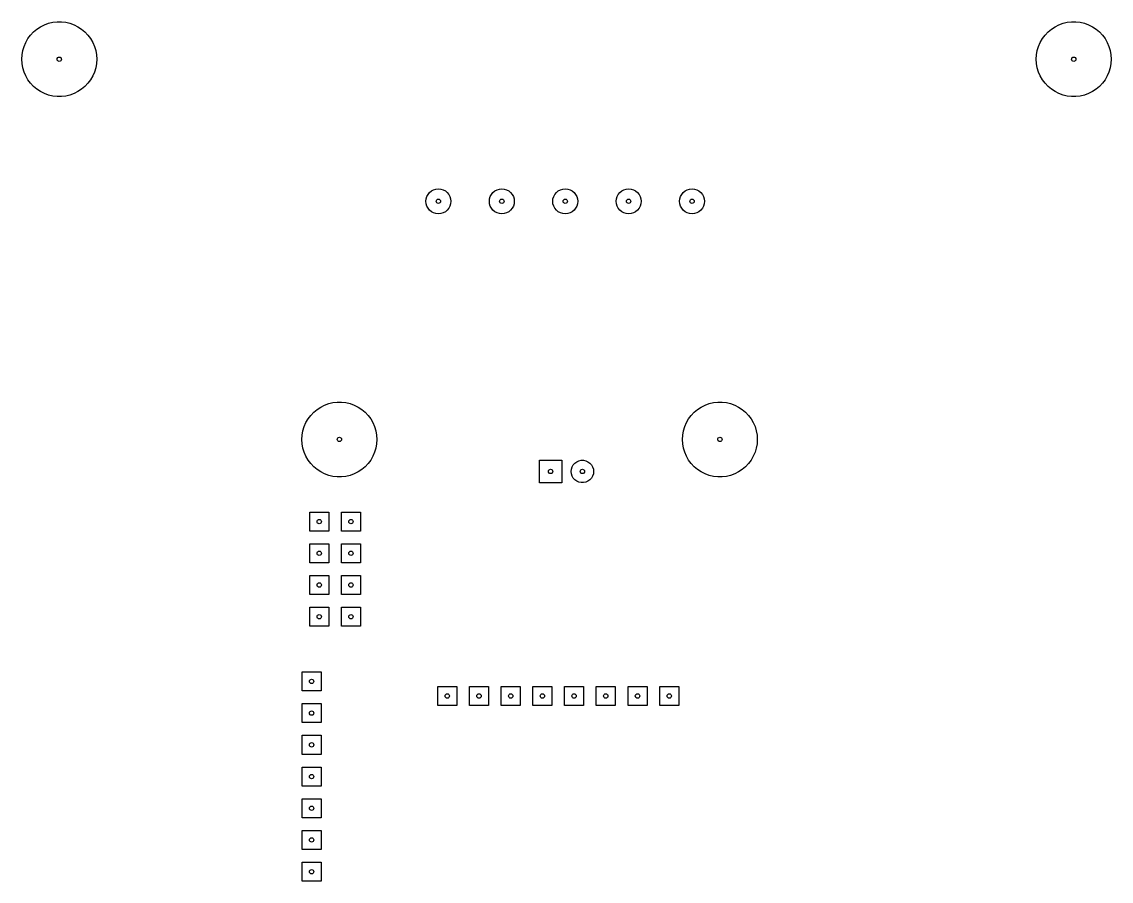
# Model space of a CAD drawing. Extents: x 0.08 to 3.52, y 0.08 to 5.52.
# Drawn here: x 0.082 to 3.518, y 2.808 to 5.518 of the extents above; entities that cross this region are included whole.
import ezdxf

# ---------------------------------------------------------------- set-up
doc = ezdxf.new("R2010")
doc.units = 0
doc.header["$MEASUREMENT"] = 0
doc.layers.add('BLACK', color=7, linetype='CONTINUOUS')

msp = doc.modelspace()

# ---------------------------------------------------------------- linework, layer by layer
at = {"layer": 'BLACK', "linetype": 'CONTINUOUS'}
for p, q in [((0.129469, 5.49474), (0.140945, 5.50229)), ((0.140945, 5.50229), (0.153219, 5.50845)), ((0.153219, 5.50845), (0.166126, 5.51315)), ((0.166126, 5.51315), (0.17949, 5.51632)), ((0.17949, 5.51632), (0.193133, 5.51791)), ((0.193133, 5.51791), (0.206867, 5.51791)), ((0.206867, 5.51791), (0.22051, 5.51632)), ((0.22051, 5.51632), (0.233874, 5.51315)), ((0.233874, 5.51315), (0.246781, 5.50845)), ((0.246781, 5.50845), (0.259055, 5.50229)), ((0.259055, 5.50229), (0.270531, 5.49474)), ((3.32947, 5.49474), (3.34094, 5.50229)), ((3.34094, 5.50229), (3.35322, 5.50845)), ((3.35322, 5.50845), (3.36613, 5.51315)), ((3.36613, 5.51315), (3.37949, 5.51632)), ((3.37949, 5.51632), (3.39313, 5.51791)), ((3.39313, 5.51791), (3.40687, 5.51791)), ((3.40687, 5.51791), (3.42051, 5.51632)), ((3.42051, 5.51632), (3.43387, 5.51315)), ((3.43387, 5.51315), (3.44678, 5.50845)), ((3.44678, 5.50845), (3.45906, 5.50229)), ((3.45906, 5.50229), (3.47053, 5.49474)), ((0.094453, 5.45301), (0.10132, 5.4649)), ((0.10132, 5.4649), (0.109522, 5.47592)), ((0.109522, 5.47592), (0.118948, 5.48591)), ((0.118948, 5.48591), (0.129469, 5.49474)), ((0.270531, 5.49474), (0.281052, 5.48591)), ((0.281052, 5.48591), (0.290478, 5.47592)), ((0.290478, 5.47592), (0.29868, 5.4649)), ((0.29868, 5.4649), (0.305547, 5.45301)), ((3.29445, 5.45301), (3.30132, 5.4649)), ((3.30132, 5.4649), (3.30952, 5.47592)), ((3.30952, 5.47592), (3.31895, 5.48591)), ((3.31895, 5.48591), (3.32947, 5.49474)), ((3.47053, 5.49474), (3.48105, 5.48591)), ((3.48105, 5.48591), (3.49048, 5.47592)), ((3.49048, 5.47592), (3.49868, 5.4649)), ((3.49868, 5.4649), (3.50555, 5.45301)), ((0.085073, 5.42724), (0.089013, 5.4404)), ((0.089013, 5.4404), (0.094453, 5.45301)), ((0.305547, 5.45301), (0.310987, 5.4404)), ((0.310987, 5.4404), (0.314927, 5.42724)), ((3.28507, 5.42724), (3.28901, 5.4404)), ((3.28901, 5.4404), (3.29445, 5.45301)), ((3.50555, 5.45301), (3.51099, 5.4404)), ((3.51099, 5.4404), (3.51493, 5.42724)), ((0.08189, 5.4), (0.082688, 5.41371)), ((0.082688, 5.38629), (0.08189, 5.4)), ((0.082688, 5.41371), (0.085073, 5.42724)), ((0.314927, 5.42724), (0.317312, 5.41371)), ((0.317312, 5.41371), (0.31811, 5.4)), ((0.31811, 5.4), (0.317312, 5.38629)), ((3.28189, 5.4), (3.28269, 5.41371)), ((3.28269, 5.38629), (3.28189, 5.4)), ((3.28269, 5.41371), (3.28507, 5.42724)), ((3.51493, 5.42724), (3.51731, 5.41371)), ((3.51731, 5.41371), (3.51811, 5.4)), ((3.51811, 5.4), (3.51731, 5.38629)), ((0.085073, 5.37276), (0.082688, 5.38629)), ((0.089013, 5.3596), (0.085073, 5.37276)), ((0.314927, 5.37276), (0.310987, 5.3596)), ((0.317312, 5.38629), (0.314927, 5.37276)), ((3.28507, 5.37276), (3.28269, 5.38629)), ((3.28901, 5.3596), (3.28507, 5.37276)), ((3.51493, 5.37276), (3.51099, 5.3596)), ((3.51731, 5.38629), (3.51493, 5.37276)), ((0.094453, 5.34699), (0.089013, 5.3596)), ((0.10132, 5.3351), (0.094453, 5.34699)), ((0.109522, 5.32408), (0.10132, 5.3351)), ((0.29868, 5.3351), (0.290478, 5.32408)), ((0.305547, 5.34699), (0.29868, 5.3351)), ((0.310987, 5.3596), (0.305547, 5.34699)), ((3.29445, 5.34699), (3.28901, 5.3596)), ((3.30132, 5.3351), (3.29445, 5.34699)), ((3.30952, 5.32408), (3.30132, 5.3351)), ((3.49868, 5.3351), (3.49048, 5.32408)), ((3.50555, 5.34699), (3.49868, 5.3351)), ((3.51099, 5.3596), (3.50555, 5.34699)), ((0.118948, 5.31409), (0.109522, 5.32408)), ((0.129469, 5.30526), (0.118948, 5.31409)), ((0.140945, 5.29771), (0.129469, 5.30526)), ((0.153219, 5.29155), (0.140945, 5.29771)), ((0.259055, 5.29771), (0.246781, 5.29155)), ((0.270531, 5.30526), (0.259055, 5.29771)), ((0.281052, 5.31409), (0.270531, 5.30526)), ((0.290478, 5.32408), (0.281052, 5.31409)), ((3.31895, 5.31409), (3.30952, 5.32408)), ((3.32947, 5.30526), (3.31895, 5.31409)), ((3.34094, 5.29771), (3.32947, 5.30526)), ((3.35322, 5.29155), (3.34094, 5.29771)), ((3.45906, 5.29771), (3.44678, 5.29155)), ((3.47053, 5.30526), (3.45906, 5.29771)), ((3.48105, 5.31409), (3.47053, 5.30526)), ((3.49048, 5.32408), (3.48105, 5.31409)), ((0.166126, 5.28685), (0.153219, 5.29155)), ((0.17949, 5.28368), (0.166126, 5.28685)), ((0.193133, 5.28209), (0.17949, 5.28368)), ((0.206867, 5.28209), (0.193133, 5.28209)), ((0.22051, 5.28368), (0.206867, 5.28209)), ((0.233874, 5.28685), (0.22051, 5.28368)), ((0.246781, 5.29155), (0.233874, 5.28685)), ((3.36613, 5.28685), (3.35322, 5.29155)), ((3.37949, 5.28368), (3.36613, 5.28685)), ((3.39313, 5.28209), (3.37949, 5.28368)), ((3.40687, 5.28209), (3.39313, 5.28209)), ((3.42051, 5.28368), (3.40687, 5.28209)), ((3.43387, 5.28685), (3.42051, 5.28368)), ((3.44678, 5.29155), (3.43387, 5.28685)), ((1.36816, 4.97968), (1.37413, 4.98458)), ((1.37413, 4.98458), (1.38093, 4.98822)), ((1.38093, 4.98822), (1.38832, 4.99046)), ((1.38832, 4.99046), (1.396, 4.99121)), ((1.396, 4.99121), (1.40368, 4.99046)), ((1.40368, 4.99046), (1.41107, 4.98822)), ((1.41107, 4.98822), (1.41787, 4.98458)), ((1.41787, 4.98458), (1.42384, 4.97968)), ((1.56816, 4.97968), (1.57413, 4.98458)), ((1.57413, 4.98458), (1.58093, 4.98822)), ((1.58093, 4.98822), (1.58832, 4.99046)), ((1.58832, 4.99046), (1.596, 4.99121)), ((1.596, 4.99121), (1.60368, 4.99046)), ((1.60368, 4.99046), (1.61107, 4.98822)), ((1.61107, 4.98822), (1.61787, 4.98458)), ((1.61787, 4.98458), (1.62384, 4.97968)), ((1.76816, 4.97968), (1.77413, 4.98458)), ((1.77413, 4.98458), (1.78093, 4.98822)), ((1.78093, 4.98822), (1.78832, 4.99046)), ((1.78832, 4.99046), (1.796, 4.99121)), ((1.796, 4.99121), (1.80368, 4.99046)), ((1.80368, 4.99046), (1.81107, 4.98822)), ((1.81107, 4.98822), (1.81787, 4.98458)), ((1.81787, 4.98458), (1.82384, 4.97968)), ((1.96816, 4.97968), (1.97413, 4.98458)), ((1.97413, 4.98458), (1.98093, 4.98822)), ((1.98093, 4.98822), (1.98832, 4.99046)), ((1.98832, 4.99046), (1.996, 4.99121)), ((1.996, 4.99121), (2.00368, 4.99046)), ((2.00368, 4.99046), (2.01107, 4.98822)), ((2.01107, 4.98822), (2.01787, 4.98458)), ((2.01787, 4.98458), (2.02384, 4.97968)), ((2.16816, 4.97968), (2.17413, 4.98458)), ((2.17413, 4.98458), (2.18093, 4.98822)), ((2.18093, 4.98822), (2.18832, 4.99046)), ((2.18832, 4.99046), (2.196, 4.99121)), ((2.196, 4.99121), (2.20368, 4.99046)), ((2.20368, 4.99046), (2.21107, 4.98822)), ((2.21107, 4.98822), (2.21787, 4.98458)), ((2.21787, 4.98458), (2.22384, 4.97968)), ((1.35663, 4.95184), (1.35739, 4.95952)), ((1.35739, 4.94416), (1.35663, 4.95184)), ((1.35739, 4.95952), (1.35963, 4.96691)), ((1.35963, 4.96691), (1.36326, 4.97372)), ((1.36326, 4.97372), (1.36816, 4.97968)), ((1.42384, 4.97968), (1.42874, 4.97372)), ((1.42874, 4.97372), (1.43237, 4.96691)), ((1.43237, 4.96691), (1.43461, 4.95952)), ((1.43461, 4.95952), (1.43537, 4.95184)), ((1.43537, 4.95184), (1.43461, 4.94416)), ((1.55663, 4.95184), (1.55739, 4.95952)), ((1.55739, 4.94416), (1.55663, 4.95184)), ((1.55739, 4.95952), (1.55963, 4.96691)), ((1.55963, 4.96691), (1.56326, 4.97372)), ((1.56326, 4.97372), (1.56816, 4.97968)), ((1.62384, 4.97968), (1.62874, 4.97372)), ((1.62874, 4.97372), (1.63237, 4.96691)), ((1.63237, 4.96691), (1.63461, 4.95952)), ((1.63461, 4.95952), (1.63537, 4.95184)), ((1.63537, 4.95184), (1.63461, 4.94416)), ((1.75663, 4.95184), (1.75739, 4.95952)), ((1.75739, 4.94416), (1.75663, 4.95184)), ((1.75739, 4.95952), (1.75963, 4.96691)), ((1.75963, 4.96691), (1.76326, 4.97372)), ((1.76326, 4.97372), (1.76816, 4.97968)), ((1.82384, 4.97968), (1.82874, 4.97372)), ((1.82874, 4.97372), (1.83237, 4.96691)), ((1.83237, 4.96691), (1.83461, 4.95952)), ((1.83461, 4.95952), (1.83537, 4.95184)), ((1.83537, 4.95184), (1.83461, 4.94416)), ((1.95663, 4.95184), (1.95739, 4.95952)), ((1.95739, 4.94416), (1.95663, 4.95184)), ((1.95739, 4.95952), (1.95963, 4.96691)), ((1.95963, 4.96691), (1.96326, 4.97372)), ((1.96326, 4.97372), (1.96816, 4.97968)), ((2.02384, 4.97968), (2.02874, 4.97372)), ((2.02874, 4.97372), (2.03237, 4.96691)), ((2.03237, 4.96691), (2.03461, 4.95952)), ((2.03461, 4.95952), (2.03537, 4.95184)), ((2.03537, 4.95184), (2.03461, 4.94416)), ((2.15663, 4.95184), (2.15739, 4.95952)), ((2.15739, 4.94416), (2.15663, 4.95184)), ((2.15739, 4.95952), (2.15963, 4.96691)), ((2.15963, 4.96691), (2.16326, 4.97372)), ((2.16326, 4.97372), (2.16816, 4.97968)), ((2.22384, 4.97968), (2.22874, 4.97372)), ((2.22874, 4.97372), (2.23237, 4.96691)), ((2.23237, 4.96691), (2.23461, 4.95952)), ((2.23461, 4.95952), (2.23537, 4.95184)), ((2.23537, 4.95184), (2.23461, 4.94416)), ((1.35963, 4.93678), (1.35739, 4.94416)), ((1.36326, 4.92997), (1.35963, 4.93678)), ((1.36816, 4.924), (1.36326, 4.92997)), ((1.37413, 4.91911), (1.36816, 4.924)), ((1.38093, 4.91547), (1.37413, 4.91911)), ((1.38832, 4.91323), (1.38093, 4.91547)), ((1.41107, 4.91547), (1.40368, 4.91323)), ((1.41787, 4.91911), (1.41107, 4.91547)), ((1.42384, 4.924), (1.41787, 4.91911)), ((1.42874, 4.92997), (1.42384, 4.924)), ((1.43237, 4.93678), (1.42874, 4.92997)), ((1.43461, 4.94416), (1.43237, 4.93678)), ((1.55963, 4.93678), (1.55739, 4.94416)), ((1.56326, 4.92997), (1.55963, 4.93678)), ((1.56816, 4.924), (1.56326, 4.92997)), ((1.57413, 4.91911), (1.56816, 4.924)), ((1.58093, 4.91547), (1.57413, 4.91911)), ((1.58832, 4.91323), (1.58093, 4.91547)), ((1.61107, 4.91547), (1.60368, 4.91323)), ((1.61787, 4.91911), (1.61107, 4.91547)), ((1.62384, 4.924), (1.61787, 4.91911)), ((1.62874, 4.92997), (1.62384, 4.924)), ((1.63237, 4.93678), (1.62874, 4.92997)), ((1.63461, 4.94416), (1.63237, 4.93678)), ((1.75963, 4.93678), (1.75739, 4.94416)), ((1.76326, 4.92997), (1.75963, 4.93678)), ((1.76816, 4.924), (1.76326, 4.92997)), ((1.77413, 4.91911), (1.76816, 4.924)), ((1.78093, 4.91547), (1.77413, 4.91911)), ((1.78832, 4.91323), (1.78093, 4.91547)), ((1.81107, 4.91547), (1.80368, 4.91323)), ((1.81787, 4.91911), (1.81107, 4.91547)), ((1.82384, 4.924), (1.81787, 4.91911)), ((1.82874, 4.92997), (1.82384, 4.924)), ((1.83237, 4.93678), (1.82874, 4.92997)), ((1.83461, 4.94416), (1.83237, 4.93678)), ((1.95963, 4.93678), (1.95739, 4.94416)), ((1.96326, 4.92997), (1.95963, 4.93678)), ((1.96816, 4.924), (1.96326, 4.92997)), ((1.97413, 4.91911), (1.96816, 4.924)), ((1.98093, 4.91547), (1.97413, 4.91911)), ((1.98832, 4.91323), (1.98093, 4.91547)), ((2.01107, 4.91547), (2.00368, 4.91323)), ((2.01787, 4.91911), (2.01107, 4.91547)), ((2.02384, 4.924), (2.01787, 4.91911)), ((2.02874, 4.92997), (2.02384, 4.924)), ((2.03237, 4.93678), (2.02874, 4.92997)), ((2.03461, 4.94416), (2.03237, 4.93678)), ((2.15963, 4.93678), (2.15739, 4.94416)), ((2.16326, 4.92997), (2.15963, 4.93678)), ((2.16816, 4.924), (2.16326, 4.92997)), ((2.17413, 4.91911), (2.16816, 4.924)), ((2.18093, 4.91547), (2.17413, 4.91911)), ((2.18832, 4.91323), (2.18093, 4.91547)), ((2.21107, 4.91547), (2.20368, 4.91323)), ((2.21787, 4.91911), (2.21107, 4.91547)), ((2.22384, 4.924), (2.21787, 4.91911)), ((2.22874, 4.92997), (2.22384, 4.924)), ((2.23237, 4.93678), (2.22874, 4.92997)), ((2.23461, 4.94416), (2.23237, 4.93678)), ((1.396, 4.91247), (1.38832, 4.91323)), ((1.40368, 4.91323), (1.396, 4.91247)), ((1.596, 4.91247), (1.58832, 4.91323)), ((1.60368, 4.91323), (1.596, 4.91247)), ((1.796, 4.91247), (1.78832, 4.91323)), ((1.80368, 4.91323), (1.796, 4.91247)), ((1.996, 4.91247), (1.98832, 4.91323)), ((2.00368, 4.91323), (1.996, 4.91247)), ((2.196, 4.91247), (2.18832, 4.91323)), ((2.20368, 4.91323), (2.196, 4.91247)), ((1.00268, 4.28686), (1.0132, 4.29568)), ((1.0132, 4.29568), (1.02468, 4.30323)), ((1.02468, 4.30323), (1.03695, 4.3094)), ((1.03695, 4.3094), (1.04986, 4.31409)), ((1.04986, 4.31409), (1.06322, 4.31726)), ((1.06322, 4.31726), (1.07686, 4.31886)), ((1.07686, 4.31886), (1.0906, 4.31886)), ((1.0906, 4.31886), (1.10424, 4.31726)), ((1.10424, 4.31726), (1.11761, 4.31409)), ((1.11761, 4.31409), (1.13051, 4.3094)), ((1.13051, 4.3094), (1.14279, 4.30323)), ((1.14279, 4.30323), (1.15426, 4.29568)), ((1.15426, 4.29568), (1.16478, 4.28686)), ((2.20268, 4.28686), (2.2132, 4.29568)), ((2.2132, 4.29568), (2.22468, 4.30323)), ((2.22468, 4.30323), (2.23695, 4.3094)), ((2.23695, 4.3094), (2.24986, 4.31409)), ((2.24986, 4.31409), (2.26322, 4.31726)), ((2.26322, 4.31726), (2.27686, 4.31886)), ((2.27686, 4.31886), (2.2906, 4.31886)), ((2.2906, 4.31886), (2.30424, 4.31726)), ((2.30424, 4.31726), (2.31761, 4.31409)), ((2.31761, 4.31409), (2.33051, 4.3094)), ((2.33051, 4.3094), (2.34279, 4.30323)), ((2.34279, 4.30323), (2.35426, 4.29568)), ((2.35426, 4.29568), (2.36478, 4.28686)), ((0.978185, 4.25395), (0.985053, 4.26585)), ((0.985053, 4.26585), (0.993255, 4.27686)), ((0.993255, 4.27686), (1.00268, 4.28686)), ((1.16478, 4.28686), (1.17421, 4.27686)), ((1.17421, 4.27686), (1.18241, 4.26585)), ((1.18241, 4.26585), (1.18928, 4.25395)), ((2.17819, 4.25395), (2.18505, 4.26585)), ((2.18505, 4.26585), (2.19325, 4.27686)), ((2.19325, 4.27686), (2.20268, 4.28686)), ((2.36478, 4.28686), (2.37421, 4.27686)), ((2.37421, 4.27686), (2.38241, 4.26585)), ((2.38241, 4.26585), (2.38928, 4.25395)), ((0.966421, 4.21466), (0.968806, 4.22818)), ((0.968806, 4.22818), (0.972745, 4.24134)), ((0.972745, 4.24134), (0.978185, 4.25395)), ((1.18928, 4.25395), (1.19472, 4.24134)), ((1.19472, 4.24134), (1.19866, 4.22818)), ((1.19866, 4.22818), (1.20104, 4.21466)), ((2.16642, 4.21466), (2.16881, 4.22818)), ((2.16881, 4.22818), (2.17274, 4.24134)), ((2.17274, 4.24134), (2.17819, 4.25395)), ((2.38928, 4.25395), (2.39472, 4.24134)), ((2.39472, 4.24134), (2.39866, 4.22818)), ((2.39866, 4.22818), (2.40104, 4.21466)), ((0.965622, 4.20094), (0.966421, 4.21466)), ((0.966421, 4.18723), (0.965622, 4.20094)), ((1.20104, 4.21466), (1.20184, 4.20094)), ((1.20184, 4.20094), (1.20104, 4.18723)), ((2.16562, 4.20094), (2.16642, 4.21466)), ((2.16642, 4.18723), (2.16562, 4.20094)), ((2.40104, 4.21466), (2.40184, 4.20094)), ((2.40184, 4.20094), (2.40104, 4.18723)), ((0.968806, 4.17371), (0.966421, 4.18723)), ((0.972745, 4.16055), (0.968806, 4.17371)), ((0.978185, 4.14794), (0.972745, 4.16055)), ((1.19472, 4.16055), (1.18928, 4.14794)), ((1.19866, 4.17371), (1.19472, 4.16055)), ((1.20104, 4.18723), (1.19866, 4.17371)), ((2.16881, 4.17371), (2.16642, 4.18723)), ((2.17274, 4.16055), (2.16881, 4.17371)), ((2.17819, 4.14794), (2.17274, 4.16055)), ((2.39472, 4.16055), (2.38928, 4.14794)), ((2.39866, 4.17371), (2.39472, 4.16055)), ((2.40104, 4.18723), (2.39866, 4.17371)), ((0.985053, 4.13604), (0.978185, 4.14794)), ((0.993255, 4.12503), (0.985053, 4.13604)), ((1.00268, 4.11503), (0.993255, 4.12503)), ((1.17421, 4.12503), (1.16478, 4.11503)), ((1.18241, 4.13604), (1.17421, 4.12503)), ((1.18928, 4.14794), (1.18241, 4.13604)), ((1.71457, 4.06457), (1.71457, 4.13543)), ((1.71457, 4.13543), (1.78543, 4.13543)), ((1.78543, 4.13543), (1.78543, 4.06457)), ((1.82133, 4.12083), (1.82629, 4.12633)), ((1.82629, 4.12633), (1.83228, 4.13069)), ((1.83228, 4.13069), (1.83905, 4.1337)), ((1.83905, 4.1337), (1.8463, 4.13524)), ((1.8463, 4.13524), (1.8537, 4.13524)), ((1.8537, 4.13524), (1.86095, 4.1337)), ((1.86095, 4.1337), (1.86772, 4.13069)), ((1.86772, 4.13069), (1.87371, 4.12633)), ((1.87371, 4.12633), (1.87867, 4.12083)), ((2.18505, 4.13604), (2.17819, 4.14794)), ((2.19325, 4.12503), (2.18505, 4.13604)), ((2.20268, 4.11503), (2.19325, 4.12503)), ((2.37421, 4.12503), (2.36478, 4.11503)), ((2.38241, 4.13604), (2.37421, 4.12503)), ((2.38928, 4.14794), (2.38241, 4.13604)), ((1.0132, 4.10621), (1.00268, 4.11503)), ((1.02468, 4.09866), (1.0132, 4.10621)), ((1.03695, 4.09249), (1.02468, 4.09866)), ((1.04986, 4.0878), (1.03695, 4.09249)), ((1.13051, 4.09249), (1.11761, 4.0878)), ((1.14279, 4.09866), (1.13051, 4.09249)), ((1.15426, 4.10621), (1.14279, 4.09866)), ((1.16478, 4.11503), (1.15426, 4.10621)), ((1.81457, 4.1), (1.81534, 4.10737)), ((1.81534, 4.09263), (1.81457, 4.1)), ((1.81534, 4.10737), (1.81763, 4.11441)), ((1.81763, 4.08559), (1.81534, 4.09263)), ((1.81763, 4.11441), (1.82133, 4.12083)), ((1.87867, 4.12083), (1.88237, 4.11441)), ((1.88237, 4.11441), (1.88466, 4.10737)), ((1.88466, 4.09263), (1.88237, 4.08559)), ((1.88466, 4.10737), (1.88543, 4.1)), ((1.88543, 4.1), (1.88466, 4.09263)), ((2.2132, 4.10621), (2.20268, 4.11503)), ((2.22468, 4.09866), (2.2132, 4.10621)), ((2.23695, 4.09249), (2.22468, 4.09866)), ((2.24986, 4.0878), (2.23695, 4.09249)), ((2.33051, 4.09249), (2.31761, 4.0878)), ((2.34279, 4.09866), (2.33051, 4.09249)), ((2.35426, 4.10621), (2.34279, 4.09866)), ((2.36478, 4.11503), (2.35426, 4.10621)), ((1.06322, 4.08463), (1.04986, 4.0878)), ((1.07686, 4.08303), (1.06322, 4.08463)), ((1.0906, 4.08303), (1.07686, 4.08303)), ((1.10424, 4.08463), (1.0906, 4.08303)), ((1.11761, 4.0878), (1.10424, 4.08463)), ((1.78543, 4.06457), (1.71457, 4.06457)), ((1.82133, 4.07917), (1.81763, 4.08559)), ((1.82629, 4.07367), (1.82133, 4.07917)), ((1.83228, 4.06931), (1.82629, 4.07367)), ((1.83905, 4.0663), (1.83228, 4.06931)), ((1.8463, 4.06476), (1.83905, 4.0663)), ((1.8537, 4.06476), (1.8463, 4.06476)), ((1.86095, 4.0663), (1.8537, 4.06476)), ((1.86772, 4.06931), (1.86095, 4.0663)), ((1.87371, 4.07367), (1.86772, 4.06931)), ((1.87867, 4.07917), (1.87371, 4.07367)), ((1.88237, 4.08559), (1.87867, 4.07917)), ((2.26322, 4.08463), (2.24986, 4.0878)), ((2.27686, 4.08303), (2.26322, 4.08463)), ((2.2906, 4.08303), (2.27686, 4.08303)), ((2.30424, 4.08463), (2.2906, 4.08303)), ((2.31761, 4.0878), (2.30424, 4.08463)), ((0.99, 3.912), (0.99, 3.972)), ((0.99, 3.972), (1.05, 3.972)), ((1.05, 3.972), (1.05, 3.912)), ((1.09, 3.912), (1.09, 3.972)), ((1.09, 3.972), (1.15, 3.972)), ((1.15, 3.972), (1.15, 3.912)), ((1.05, 3.912), (0.99, 3.912)), ((1.15, 3.912), (1.09, 3.912)), ((0.99, 3.812), (0.99, 3.872)), ((0.99, 3.872), (1.05, 3.872)), ((1.05, 3.872), (1.05, 3.812)), ((1.09, 3.812), (1.09, 3.872)), ((1.09, 3.872), (1.15, 3.872)), ((1.15, 3.872), (1.15, 3.812)), ((1.05, 3.812), (0.99, 3.812)), ((1.15, 3.812), (1.09, 3.812)), ((0.99, 3.712), (0.99, 3.772)), ((0.99, 3.772), (1.05, 3.772)), ((1.05, 3.772), (1.05, 3.712)), ((1.09, 3.712), (1.09, 3.772)), ((1.09, 3.772), (1.15, 3.772)), ((1.15, 3.772), (1.15, 3.712)), ((1.05, 3.712), (0.99, 3.712)), ((1.15, 3.712), (1.09, 3.712)), ((0.99, 3.612), (0.99, 3.672)), ((0.99, 3.672), (1.05, 3.672)), ((1.05, 3.672), (1.05, 3.612)), ((1.09, 3.612), (1.09, 3.672)), ((1.09, 3.672), (1.15, 3.672)), ((1.15, 3.672), (1.15, 3.612)), ((1.05, 3.612), (0.99, 3.612)), ((1.15, 3.612), (1.09, 3.612)), ((0.966, 3.408), (0.966, 3.468)), ((0.966, 3.468), (1.026, 3.468)), ((1.026, 3.468), (1.026, 3.408)), ((1.026, 3.408), (0.966, 3.408)), ((1.394, 3.362), (1.394, 3.422)), ((1.394, 3.422), (1.454, 3.422)), ((1.454, 3.422), (1.454, 3.362)), ((1.494, 3.362), (1.494, 3.422)), ((1.494, 3.422), (1.554, 3.422)), ((1.554, 3.422), (1.554, 3.362)), ((1.594, 3.362), (1.594, 3.422)), ((1.594, 3.422), (1.654, 3.422)), ((1.654, 3.422), (1.654, 3.362)), ((1.694, 3.362), (1.694, 3.422)), ((1.694, 3.422), (1.754, 3.422)), ((1.754, 3.422), (1.754, 3.362)), ((1.794, 3.362), (1.794, 3.422)), ((1.794, 3.422), (1.854, 3.422)), ((1.854, 3.422), (1.854, 3.362)), ((1.894, 3.362), (1.894, 3.422)), ((1.894, 3.422), (1.954, 3.422)), ((1.954, 3.422), (1.954, 3.362)), ((1.994, 3.362), (1.994, 3.422)), ((1.994, 3.422), (2.054, 3.422)), ((2.054, 3.422), (2.054, 3.362)), ((2.094, 3.362), (2.094, 3.422)), ((2.094, 3.422), (2.154, 3.422)), ((2.154, 3.422), (2.154, 3.362)), ((0.966, 3.308), (0.966, 3.368)), ((0.966, 3.368), (1.026, 3.368)), ((1.026, 3.368), (1.026, 3.308)), ((1.454, 3.362), (1.394, 3.362)), ((1.554, 3.362), (1.494, 3.362)), ((1.654, 3.362), (1.594, 3.362)), ((1.754, 3.362), (1.694, 3.362)), ((1.854, 3.362), (1.794, 3.362)), ((1.954, 3.362), (1.894, 3.362)), ((2.054, 3.362), (1.994, 3.362)), ((2.154, 3.362), (2.094, 3.362)), ((1.026, 3.308), (0.966, 3.308)), ((0.966, 3.208), (0.966, 3.268)), ((0.966, 3.268), (1.026, 3.268)), ((1.026, 3.268), (1.026, 3.208)), ((1.026, 3.208), (0.966, 3.208)), ((0.966, 3.108), (0.966, 3.168)), ((0.966, 3.168), (1.026, 3.168)), ((1.026, 3.168), (1.026, 3.108)), ((1.026, 3.108), (0.966, 3.108)), ((0.966, 3.008), (0.966, 3.068)), ((0.966, 3.068), (1.026, 3.068)), ((1.026, 3.068), (1.026, 3.008)), ((1.026, 3.008), (0.966, 3.008)), ((0.966, 2.908), (0.966, 2.968)), ((0.966, 2.968), (1.026, 2.968)), ((1.026, 2.968), (1.026, 2.908)), ((1.026, 2.908), (0.966, 2.908)), ((0.966, 2.808), (0.966, 2.868)), ((0.966, 2.868), (1.026, 2.868)), ((1.026, 2.868), (1.026, 2.808)), ((1.026, 2.808), (0.966, 2.808))]:
    msp.add_line(p, q, dxfattribs=at)
at = {"layer": 'BLACK'}
for centre in [(0.2, 5.4), (3.4, 5.4), (1.396, 4.95184), (1.596, 4.95184), (1.796, 4.95184), (1.996, 4.95184), (2.196, 4.95184), (1.08373, 4.20094), (2.28373, 4.20094), (1.75, 4.1), (1.85, 4.1), (1.02, 3.942), (1.12, 3.942), (1.02, 3.842), (1.12, 3.842), (1.02, 3.742), (1.12, 3.742), (1.02, 3.642), (1.12, 3.642), (0.996, 3.438), (1.424, 3.392), (1.524, 3.392), (1.624, 3.392), (1.724, 3.392), (1.824, 3.392), (1.924, 3.392), (2.024, 3.392), (2.124, 3.392), (0.996, 3.338), (0.996, 3.238), (0.996, 3.138), (0.996, 3.038), (0.996, 2.938), (0.996, 2.838)]:
    msp.add_circle(centre, 0.00689, dxfattribs=at)

doc.saveas('drawing.dxf')
